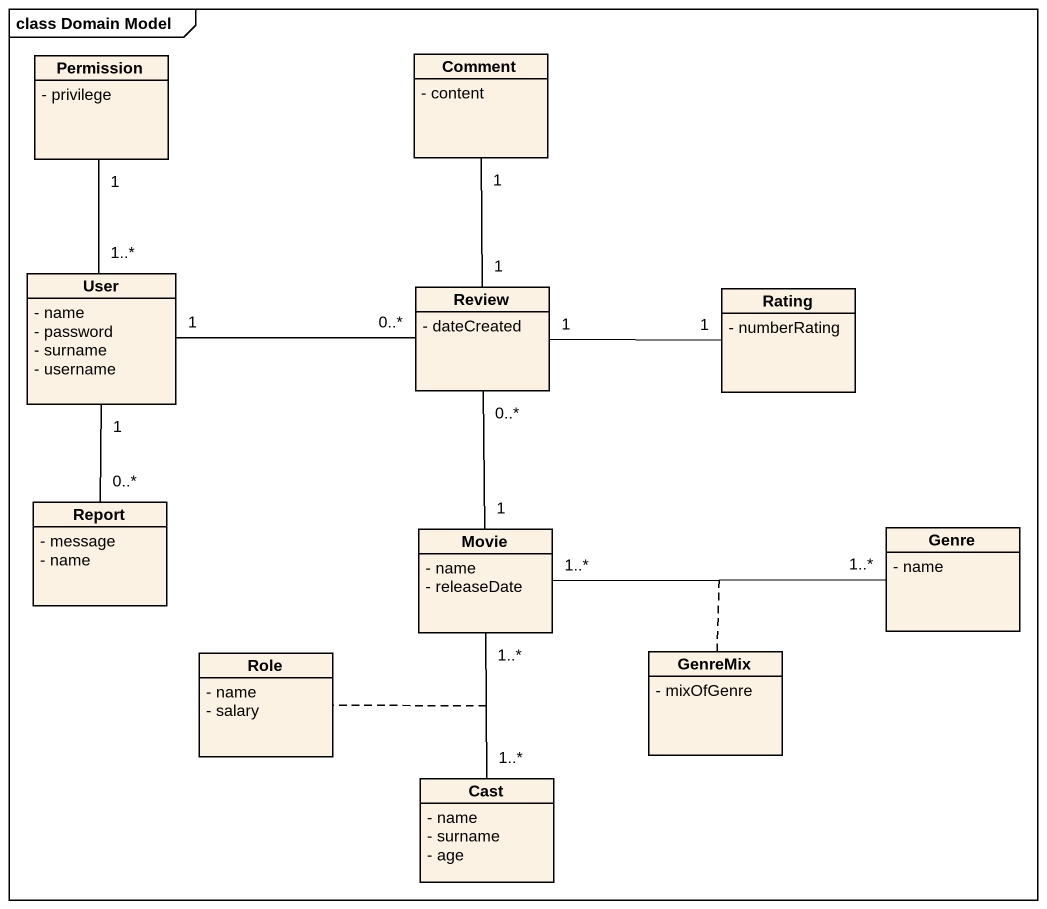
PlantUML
@startuml
mainframe class Domain Model
hide circle
hide empty members
skinparam classAttributeIconSize 0
class Permission {
  - privilege
}
class Comment {
  - content
}
class User {
  - name
  - password
  - surname
  - username
}
class Review {
  - dateCreated
}
class Rating {
  - numberRating
}
class Report {
  - message
  - name
}
class Movie {
  - name
  - releaseDate
}
class Genre {
  - name
}
class Role {
  - name
  - salary
}
class GenreMix {
  - mixOfGenre
}
class Cast {
  - name
  - surname
  - age
}
Comment "1" -- "1" Review
User "1..*" -up- "1" Permission
User "1" -right- "0..*" Review
User "1" -- "0..*" Report
Review "1" -right- "1" Rating
Review "0..*" -- "1" Movie
Movie "1..*" -right- "1..*" Genre
(Movie, Genre) .. GenreMix
Movie "1..*" -- "1..*" Cast
(Movie, Cast) .. Role
@enduml
